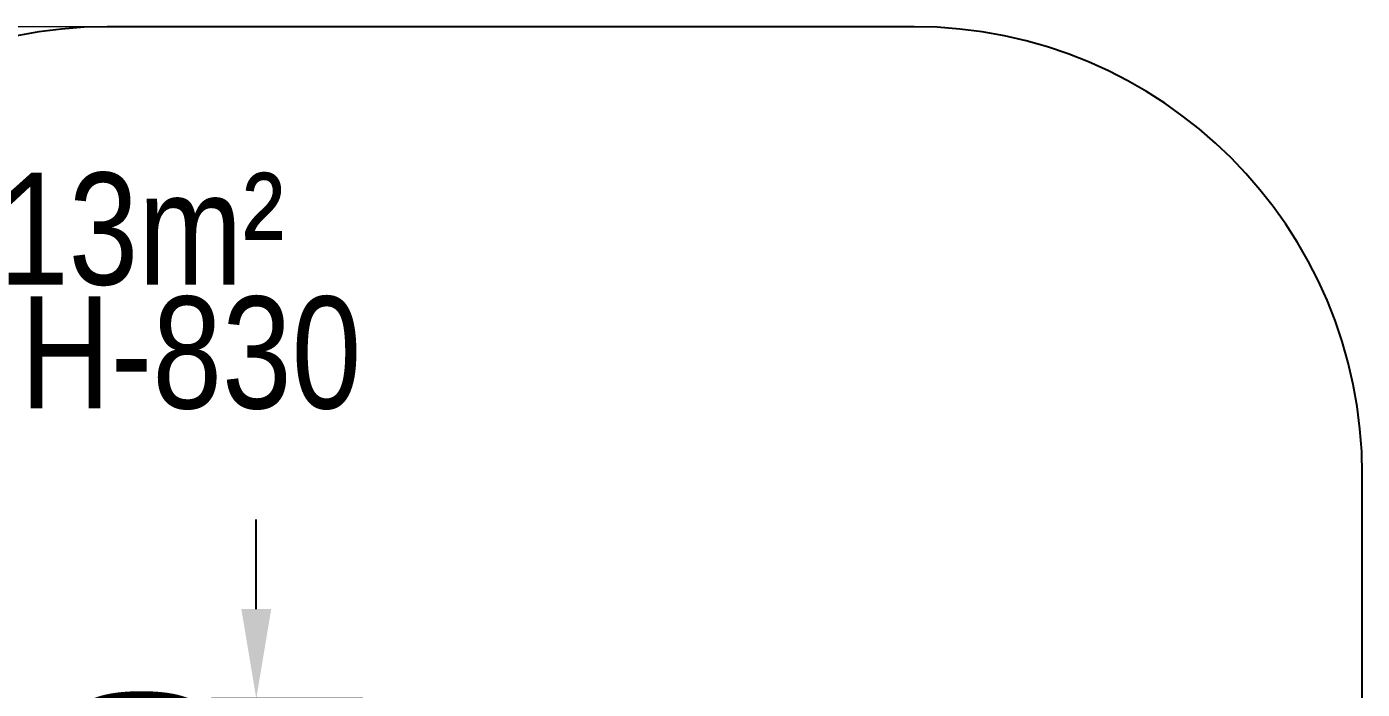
# Model space of a CAD drawing. Header units: millimetres. Extents: x -2348 to 2135, y -2230 to 1859.
# Drawn here: x -845 to 2135, y 380 to 1859 of the extents above; entities that cross this region are included whole.
import ezdxf

# ---------------------------------------------------------------- set-up
doc = ezdxf.new("R2010")
doc.units = ezdxf.units.MM
for name, color, linetype in [('DIKOM_ЗОНА', 90, 'Continuous'), ('DIKOM_РАЗМЕР_ЗОНА', 7, 'Continuous'), ('DIKOM_РАЗМЕР_ОБЪЕКТА', 7, 'Continuous')]:
    doc.layers.add(name, color=color, linetype=linetype)
doc.styles.add('style1', font='arialbd.ttf', dxfattribs={"width": 0.8})
doc.dimstyles.new('1-50', dxfattribs={"dimtxt": 300, "dimasz": 200, "dimexe": 100, "dimexo": 0, "dimgap": 100, "dimtad": 1, "dimtxsty": 'style1', "dimcen": 200, "dimclrd": 7, "dimclre": 7, "dimclrt": 7, "dimadec": 1, "dimazin": 2, "dimtfac": 1, "dimtmove": 0, "dimatfit": 2, "dimfxl": 0, "dimlwd": 25, "dimlwe": 18, "dimarcsym": 0})

# ---------------------------------------------------------------- blocks, each defined once
blk = doc.blocks.new('*D1')
at = {"layer": 'Defpoints', "color": 0, "transparency": 16777216}
for p in [(-95.4, 358.9), (-332.8, -141.1), (-82.2, -141.1)]:
    blk.add_point(p, dxfattribs=at)
at = {"layer": 'DIKOM_РАЗМЕР_ОБЪЕКТА', "color": 7, "lineweight": 25, "transparency": 16777216}
for p, q in [((-332.8, 558.9), (-332.8, 758.9)), ((-332.8, 358.9), (-332.8, -141.1)), ((-332.8, -341.1), (-332.8, -541.1))]:
    blk.add_line(p, q, dxfattribs=at)
at = {"layer": 'DIKOM_РАЗМЕР_ОБЪЕКТА', "color": 7, "lineweight": 18, "transparency": 16777216}
for p, q in [((-95.4, 358.9), (-432.8, 358.9)), ((-82.2, -141.1), (-432.8, -141.1))]:
    blk.add_line(p, q, dxfattribs=at)
at = {"layer": 'DIKOM_РАЗМЕР_ОБЪЕКТА', "color": 7, "transparency": 16777216}
for points in [[(-366.2, 558.9), (-299.5, 558.9), (-332.8, 358.9)], [(-366.2, -341.1), (-299.5, -341.1), (-332.8, -141.1)]]:
    blk.add_solid(points, dxfattribs=at)
at = {"layer": 'DIKOM_РАЗМЕР_ОБЪЕКТА', "color": 7, "transparency": 16777216, "insert": (-586, 108.9), "char_height": 300, "attachment_point": 5, "rotation": 90, "style": 'style1'}
blk.add_mtext('{\\fArial|b0|i0|c204|p34;460}', dxfattribs=at)
blk = doc.blocks.new('*D3')
at = {"layer": 'Defpoints', "color": 0, "transparency": 16777216}
for p in [(-1897.4, 1858.9), (606, 1858.9), (606, -1641.1)]:
    blk.add_point(p, dxfattribs=at)
at = {"layer": 'DIKOM_РАЗМЕР_ЗОНА', "color": 7, "lineweight": 18, "transparency": 16777216}
for p, q in [((606, 1858.9), (-1997.4, 1858.9)), ((606, -1641.1), (-1997.4, -1641.1))]:
    blk.add_line(p, q, dxfattribs=at)
at = {"layer": 'DIKOM_РАЗМЕР_ЗОНА', "color": 7, "lineweight": 25, "transparency": 16777216}
blk.add_line((-1897.4, -1441.1), (-1897.4, 1658.9), dxfattribs=at)
at = {"layer": 'DIKOM_РАЗМЕР_ЗОНА', "color": 7, "transparency": 16777216}
for points in [[(-1930.8, 1658.9), (-1864.1, 1658.9), (-1897.4, 1858.9)], [(-1930.8, -1441.1), (-1864.1, -1441.1), (-1897.4, -1641.1)]]:
    blk.add_solid(points, dxfattribs=at)
at = {"layer": 'DIKOM_РАЗМЕР_ЗОНА', "color": 7, "transparency": 16777216, "insert": (-2150.7, 108.9), "char_height": 300, "attachment_point": 5, "rotation": 90, "style": 'style1'}
blk.add_mtext('{\\fArial|b0|i0|c204|p34;3500}', dxfattribs=at)

msp = doc.modelspace()

# ---------------------------------------------------------------- linework, layer by layer
at = {"layer": 'DIKOM_ЗОНА', "color": 3}
for p, q in [((1134.711, 1858.882), (-665.289, 1858.882)), ((2134.711, -641.118), (2134.711, 858.882))]:
    msp.add_line(p, q, dxfattribs=at)
for centre, start, end in [((-665.289, 858.882), 90, 180), ((1134.711, 858.882), 0, 90)]:
    msp.add_arc(centre, 1000, start, end, dxfattribs=at)

# ---------------------------------------------------------------- texts
at = {"layer": 'DIKOM_РАЗМЕР_ОБЪЕКТА', "char_height": 250, "width": 1481.46375, "attachment_point": 1, "style": 'style1'}
for s, insert in [('{\\fArial|b0|i0|c204|p34;13m²}', (-906.786, 1533.001)), ('{\\fArial|b0|i0|c204|p34;H-830}', (-859.397, 1256.686))]:
    msp.add_mtext(s, dxfattribs=dict(at, insert=insert))

# ---------------------------------------------------------------- dimensions: what is measured, and where the dimension line sits
at = {"layer": 'DIKOM_РАЗМЕР_ЗОНА'}
dim = msp.add_linear_dim(base=(-1897.426, 1858.882), p1=(606.021, -1641.118), p2=(606.021, 1858.882), angle=90, text='{\\fArial|b0|i0|c204|p34;3500}', dimstyle='1-50', dxfattribs=at)
dim.commit()
dim.dimension.update_dxf_attribs({"geometry": '*D3', "text_midpoint": (-1897.426, 108.882), "dimtype": 160})
at = {"layer": 'DIKOM_РАЗМЕР_ОБЪЕКТА'}
dim = msp.add_linear_dim(base=(-332.827, -141.118), p1=(-95.428, 358.882), p2=(-82.167, -141.118), angle=90, text='{\\fArial|b0|i0|c204|p34;460}', dimstyle='1-50', dxfattribs=at)
dim.commit()
dim.dimension.update_dxf_attribs({"geometry": '*D1', "text_midpoint": (-332.827, 108.882), "dimtype": 160})

doc.saveas('drawing.dxf')
